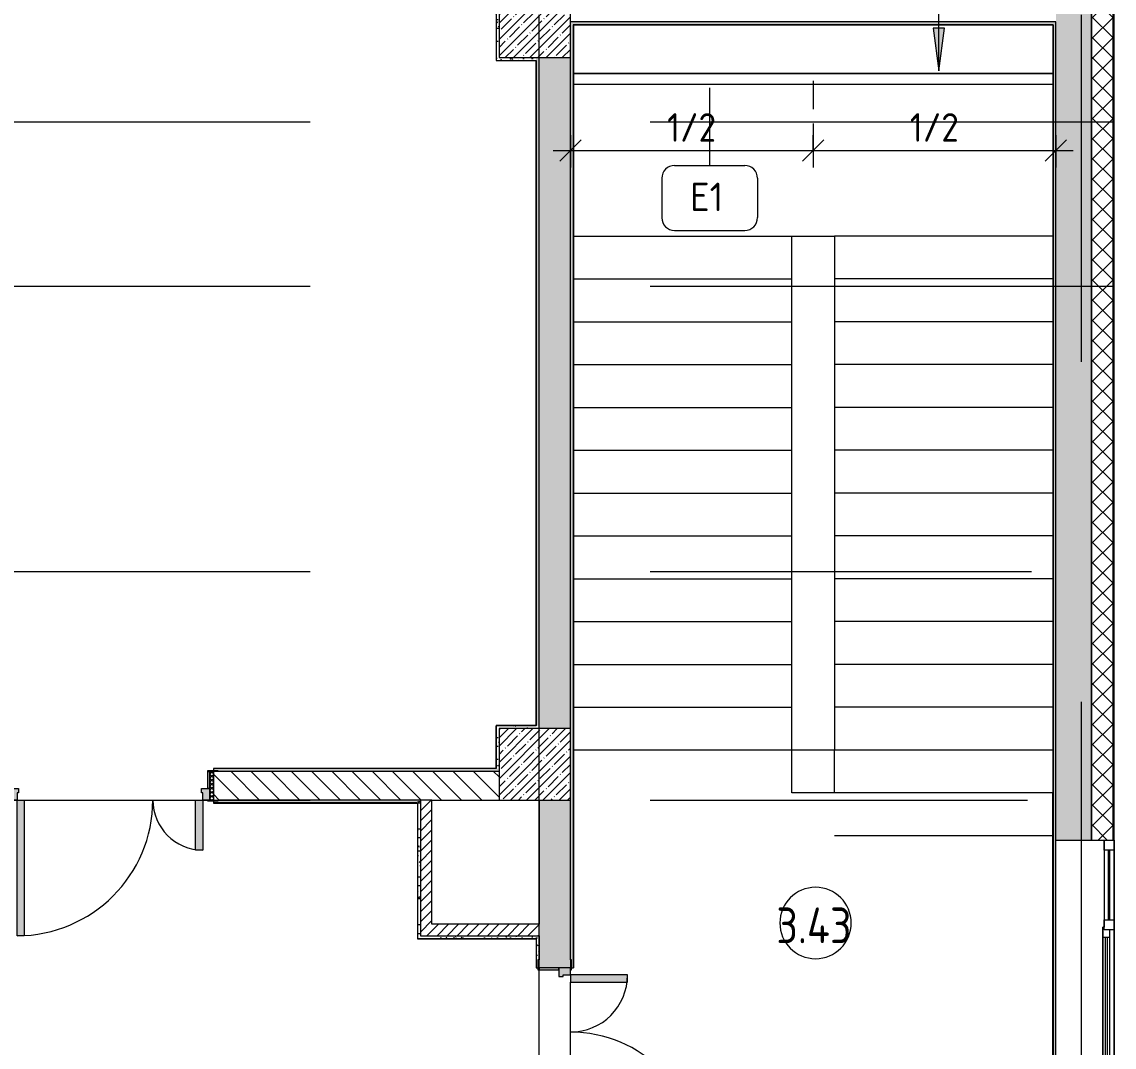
# Model space of a CAD drawing. Header units: millimetres. Extents: x -8624 to 200664, y -8553 to 29000.
# Drawn here: x 168184 to 175833, y 11669 to 18850 of the extents above; entities that cross this region are included whole.
import ezdxf

# ---------------------------------------------------------------- set-up
doc = ezdxf.new("R2010")
doc.units = ezdxf.units.MM
doc.linetypes.add('ADSK_Штрих_ш2 п1', pattern=[300, 200, -100])
doc.linetypes.add('Осевая', pattern=[15875, 3175, -2381.25, 7937.5, -2381.25])
for name, color, linetype, lineweight in [('A-ANNO-DIMS', 7, 'Continuous', 9), ('A-ANNO-DIMS-100', 7, 'Continuous', 9), ('A-AREA-IDEN', 7, 'Continuous', 9), ('A-DETL-2', 7, 'ADSK_Штрих_ш2 п1', 9), ('A-GLAZ-2', 7, 'Continuous', 9), ('A-WALL-1', 7, 'Continuous', 9), ('A-WALL-4', 7, 'Continuous', 13), ('G-ANNO-TEXT', 7, 'Continuous', 9), ('I-WALL-5', 7, 'Continuous', 9), ('S-COLS-2', 7, 'Continuous', 9), ('S-STRS-2', 7, 'Continuous', 9), ('Марки для знаков', 7, 'Continuous', 9), ('Оси', 7, 'Continuous', 9), ('Оси-2', 7, 'Осевая', 9)]:
    doc.layers.add(name, color=color, linetype=linetype, lineweight=lineweight)
for name, color, linetype, lineweight, true_color in [('A-DOOR-5', 7, 'Continuous', 9, 0xaaaaaa), ('A-DOOR-6', 7, 'Continuous', 9, 0xe2e2e2), ('A-DOOR-FRAM-4', 7, 'Continuous', 9, 0xe2e2e2), ('A-DOOR-FRAM-5', 7, 'Continuous', 9, 0xaaaaaa), ('A-FLOR-3', 7, 'Continuous', 9, 0xaaaaaa), ('I-WALL-7', 9, 'Continuous', 9, 0x808080)]:
    doc.layers.add(name, color=color, linetype=linetype, lineweight=lineweight, true_color=true_color)
doc.styles.add('GOST Common', font='GOST_Common.ttf', dxfattribs={"width": 0.9, "height": 250})
doc.styles.add('GOST Common_2', font='GOST_Common.ttf', dxfattribs={"height": 200})
doc.styles.add('ISOCPEUR_1', font='isocpeur.ttf', dxfattribs={"width": 0.9, "height": 200})
doc.dimstyles.new('ISO-2_0_0_9К_Средний_округл2', dxfattribs={"dimscale": 304.8, "dimtxt": 199.196235, "dimasz": 0.492126, "dimexe": 0.393701, "dimexo": 0, "dimgap": 0, "dimtad": 1, "dimdec": 0, "dimrnd": 10, "dimzin": 0, "dimdsep": 46, "dimtxsty": 'ISOCPEUR_1', "dimblk1": 'OBLIQUE', "dimblk2": 'OBLIQUE', "dimsah": 1, "dimcen": 0.09, "dimdle": 0.393701, "dimazin": 0, "dimtfac": 1, "dimtdec": 4, "dimtix": 1, "dimtmove": 0, "dimatfit": 3, "dimfxl": 1, "dimtvp": 1, "dimtolj": 1, "dimtzin": 0, "dimarcsym": 2})
pattern_1 = [(45, (50595.26, 0), (-57.024626, 57.024626), []), (45, (50652.28, 0), (-57.024626, 57.024626), [100.806, -20.161, 3.353, -16.808])]
pattern_2 = [(45, (50595.26, 0), (-35.35534, 35.35534), [])]
pattern_3 = [(0, (50595.258, 0), (121.92, 30.48), [10.058, -81.382, 10.058, -81.382, -487.68]), (0, (50595.258, 0), (121.92, 30.48), [-182.88, 10.058, -172.822, 10.058, -81.382, -213.36]), (0, (50595.258, 0), (121.92, 30.48), [-457.2, 10.058, -50.902, 10.058, -142.342]), (120, (50640.978, 15.24), (-87.356454, 90.345817), [10.058, -81.382, 10.058, -81.382, -487.68]), (120, (50640.978, 15.24), (-87.356454, 90.345817), [-182.88, 10.058, -172.822, 10.058, -81.382, -213.36]), (120, (50640.978, 15.24), (-87.356454, 90.345817), [-457.2, 10.058, -50.902, 10.058, -142.342]), (240, (50656.218, 76.2), (-34.563546, -120.825817), [10.058, -81.382, 10.058, -81.382, -487.68]), (240, (50656.218, 76.2), (-34.563546, -120.825817), [-182.88, 10.058, -172.822, 10.058, -81.382, -213.36]), (240, (50656.218, 76.2), (-34.563546, -120.825817), [-457.2, 10.058, -50.902, 10.058, -142.342])]

# ---------------------------------------------------------------- blocks, each defined once
blk = doc.blocks.new('110_Дверь_СКБ_2Ст - Д-1_л_Лестничная клетка EIS60 2-32142534-План зашивки приборов отопления в осях 3 этажа 23-33')
at = {"layer": 'A-DOOR-6'}
for points in [[(612.5, 110), (662.5, 110), (662.5, 1010), (612.5, 1010)], [(-587.5, 110), (-587.5, 510), (-637.5, 510), (-637.5, 110)], [(712.5, -110), (712.5, 30), (697.5, 30), (697.5, -110)]]:
    blk.add_hatch(color=256, dxfattribs=at).paths.add_polyline_path(points)
h = blk.add_hatch(color=256, dxfattribs=at)
h.paths.add_polyline_path([(712.5, 30), (712.5, 110), (662.5, 110), (662.5, 60), (652.5, 60), (652.5, 30)])
h.paths.add_polyline_path([(-627.5, 30), (-627.5, 60), (-637.5, 60), (-637.5, 110), (-687.5, 110), (-687.5, 30)])
at = {"layer": 'A-DOOR-FRAM-4'}
for points in [[(-672.5, 110), (-672.5, 118), (-742.5, 118), (-742.5, 110)], [(767.5, 110), (767.5, 118), (697.5, 118), (697.5, 110)], [(-672.5, -110), (-672.5, 30), (-687.5, 30), (-687.5, -110)], [(-672.5, -118), (-672.5, -110), (-742.5, -110), (-742.5, -118)], [(767.5, -118), (767.5, -110), (697.5, -110), (697.5, -118)]]:
    blk.add_hatch(color=256, dxfattribs=at).paths.add_polyline_path(points)
at = {"layer": 'A-DOOR-5'}
for p, q in [((662.5, 1010), (612.5, 1010)), ((612.5, 1010), (612.5, 110)), ((662.5, 110), (662.5, 1010)), ((-637.5, 510), (-637.5, 110)), ((-587.5, 510), (-637.5, 510)), ((-587.5, 110), (-587.5, 510)), ((-637.5, 110), (-587.5, 110)), ((612.5, 110), (662.5, 110))]:
    blk.add_line(p, q, dxfattribs=at)
for centre, radius, start, end in [((662.5, 110), 900, 90, 180), ((-637.5, 110), 400, 360, 90)]:
    blk.add_arc(centre, radius, start, end, dxfattribs=at)
at = {"layer": 'A-DOOR-FRAM-5'}
for p, q in [((-672.5, 118), (-742.5, 118)), ((-742.5, 118), (-742.5, 110)), ((-742.5, 110), (-672.5, 110)), ((-637.5, 110), (-687.5, 110)), ((-687.5, 110), (-687.5, 30)), ((-672.5, 110), (-672.5, 118)), ((-637.5, 60), (-637.5, 110)), ((662.5, 110), (662.5, 60)), ((712.5, 110), (662.5, 110)), ((767.5, 118), (697.5, 118)), ((697.5, 118), (697.5, 110)), ((697.5, 110), (767.5, 110)), ((712.5, 30), (712.5, 110)), ((767.5, 110), (767.5, 118)), ((-687.5, 30), (-627.5, 30)), ((-672.5, 30), (-687.5, 30)), ((-687.5, 30), (-687.5, -110)), ((-672.5, -110), (-672.5, 30)), ((-627.5, 60), (-637.5, 60)), ((-627.5, 30), (-627.5, 60)), ((662.5, 60), (652.5, 60)), ((652.5, 60), (652.5, 30)), ((652.5, 30), (712.5, 30)), ((712.5, 30), (697.5, 30)), ((697.5, 30), (697.5, -110)), ((712.5, -110), (712.5, 30)), ((-672.5, -110), (-742.5, -110)), ((-742.5, -110), (-742.5, -118)), ((-742.5, -118), (-672.5, -118)), ((-687.5, -110), (-672.5, -110)), ((-672.5, -118), (-672.5, -110)), ((697.5, -110), (712.5, -110)), ((767.5, -110), (697.5, -110)), ((697.5, -110), (697.5, -118)), ((697.5, -118), (767.5, -118)), ((767.5, -118), (767.5, -110))]:
    blk.add_line(p, q, dxfattribs=at)
blk = doc.blocks.new('120_Окно_СКБ_2Ст_Фрамуга сверху - 120_Окно_СКБ_2Ст_2300х2500_h_ ДОО 2-24160916-План зашивки приборов отопления в осях 3 этажа 23-33')
at = {"layer": 'A-GLAZ-2'}
for p, q in [((-1150, 13), (-1150, 83)), ((-1150, 83), (-1080, 83)), ((1150, 83), (-1150, 83)), ((-1080, 83), (-1080, 13)), ((-1080, 83), (1080, 83)), ((-590, 13), (-590, 83)), ((-590, 83), (-520, 83)), ((-520, 83), (-520, 13)), ((1080, 13), (1080, 83)), ((1080, 83), (1150, 83)), ((1150, 83), (1150, 13)), ((-1080, 13), (-1150, 13)), ((-1150, 13), (-540, 13)), ((-590, 53), (-1080, 53)), ((-590, 43), (-1080, 43)), ((-1080, 13), (-540, 13)), ((-520, 13), (-590, 13)), ((-520, 13), (-540, 13)), ((-540, 13), (-540, 3)), ((-540, 3), (1100, 3)), ((1100, 3), (-540, 3)), ((1080, 53), (-520, 53)), ((-520, 53), (-520, 13)), ((-470, 3), (-470, 53)), ((-470, 33), (1030, 33)), ((1030, 23), (-470, 23)), ((1030, 3), (1030, 53)), ((1080, 13), (1080, 53)), ((1150, 13), (1080, 13)), ((1100, 13), (1080, 13)), ((1100, 13), (1150, 13)), ((1100, 3), (1100, 13))]:
    blk.add_line(p, q, dxfattribs=at)
blk = doc.blocks.new('BSC_Колонна _Прямоугольная - 500х500-22291386-План зашивки приборов отопления в осях 3 этажа 23-33')
at = {"layer": 'S-COLS-2'}
h = blk.add_hatch(dxfattribs=at)
h.set_pattern_fill('FP_135', color=256, style=0, pattern_type=2)
h.set_pattern_definition([(45, (-121180, -13650), (-57.024626, 57.024626), []), (45, (-121122.975, -13650), (-57.024626, 57.024626), [100.806, -20.161, 3.353, -16.808])])
h.paths.add_polyline_path([(-250, -250), (250, -250), (250, 250), (-250, 250), (-250, -149)])
for p, q in [((250, 250), (-250, 250)), ((-250, 250), (-250, -250)), ((250, -250), (250, 250)), ((-250, -250), (250, -250))]:
    blk.add_line(p, q, dxfattribs=at)
blk = doc.blocks.new('BSC_Колонна _Прямоугольная - 500х500-V186-План зашивки приборов отопления в осях 3 этажа 23-33')
at = {"layer": 'S-COLS-2'}
h = blk.add_hatch(dxfattribs=at)
h.set_pattern_fill('FP_138', color=256, style=0, pattern_type=2)
h.set_pattern_definition([(45, (-121180, -18850), (-57.024626, 57.024626), []), (45, (-121122.975, -18850), (-57.024626, 57.024626), [100.806, -20.161, 3.353, -16.808])])
h.paths.add_polyline_path([(-250, -250), (250, -250), (250, 250), (-250, 250), (-250, -157.8)])
for p, q in [((250, 250), (-250, 250)), ((-250, 250), (-250, -250)), ((250, -250), (250, 250)), ((-250, -250), (250, -250))]:
    blk.add_line(p, q, dxfattribs=at)
blk = doc.blocks.new('110_Дверь_СКБ_2Ст - Д-6_п__ ДОО_Дв_1450x2100h_Дверь из раздевальной в коридор-32358047-План зашивки приборов отопления в осях 3 этажа 23-33')
at = {"layer": 'A-DOOR-5'}
h = blk.add_hatch(dxfattribs=at)
h.set_pattern_fill('FP_117', color=256, style=0, pattern_type=2)
h.set_pattern_definition([(225, (1576.41, -164.685), (-14.14214, 14.14214), []), (135, (1576.41, -164.685), (14.14214, 14.14214), [])])
h.paths.add_polyline_path([(737.5, -100), (737.5, 100), (712.5, 100), (712.5, -100)])
at = {"layer": 'A-DOOR-6'}
h = blk.add_hatch(color=256, dxfattribs=at)
h.paths.add_polyline_path([(712.5, -100), (712.5, -20), (652.5, -20), (652.5, -50), (662.5, -50), (662.5, -100)])
h.paths.add_polyline_path([(-637.5, -100), (-637.5, -50), (-627.5, -50), (-627.5, -20), (-687.5, -20), (-687.5, -100)])
for points in [[(-587.5, -1050), (-587.5, -100), (-637.5, -100), (-637.5, -1050)], [(662.5, -450), (662.5, -100), (612.5, -100), (612.5, -450)]]:
    blk.add_hatch(color=256, dxfattribs=at).paths.add_polyline_path(points)
at = {"layer": 'A-DOOR-FRAM-4'}
for points in [[(-672.5, 100), (-672.5, 108), (-742.5, 108), (-742.5, 100)], [(-672.5, -20), (-672.5, 100), (-687.5, 100), (-687.5, -20)], [(767.5, 100), (767.5, 108), (697.5, 108), (697.5, 100)], [(712.5, -20), (712.5, 100), (697.5, 100), (697.5, -20)], [(-672.5, -108), (-672.5, -100), (-742.5, -100), (-742.5, -108)], [(767.5, -108), (767.5, -100), (697.5, -100), (697.5, -108)]]:
    blk.add_hatch(color=256, dxfattribs=at).paths.add_polyline_path(points)
at = {"layer": 'A-DOOR-FRAM-5'}
h = blk.add_hatch(dxfattribs=at)
h.set_pattern_fill('FP_118', color=256, style=0, pattern_type=2)
h.set_pattern_definition([(315, (-546.384, -164.685), (-14.1421, -14.1421), []), (225, (-546.384, -164.685), (-14.1421, 14.1421), [])])
h.paths.add_polyline_path([(-687.5, -100), (-687.5, 100), (-712.5, 100), (-712.5, -100)])
at = {"layer": 'A-DOOR-5'}
for p, q in [((-637.5, -100), (-587.5, -100)), ((-637.5, -1050), (-637.5, -100)), ((-587.5, -100), (-587.5, -1050)), ((612.5, -100), (662.5, -100)), ((612.5, -450), (612.5, -100)), ((662.5, -100), (662.5, -450)), ((662.5, -450), (612.5, -450)), ((-587.5, -1050), (-637.5, -1050))]:
    blk.add_line(p, q, dxfattribs=at)
for centre, radius, start, end in [((-637.5, -100), 950, 270, 360), ((662.5, -100), 350, 180, 270)]:
    blk.add_arc(centre, radius, start, end, dxfattribs=at)
at = {"layer": 'A-DOOR-FRAM-5'}
for p, q in [((-742.5, 108), (-672.5, 108)), ((-742.5, 100), (-742.5, 108)), ((-672.5, 100), (-742.5, 100)), ((-712.5, 100), (-687.5, 100)), ((-712.5, -100), (-712.5, 100)), ((-687.5, 100), (-687.5, -100)), ((-687.5, 100), (-672.5, 100)), ((-687.5, -20), (-687.5, 100)), ((-672.5, 108), (-672.5, 100)), ((-672.5, 100), (-672.5, -20)), ((697.5, 100), (697.5, 108)), ((697.5, 108), (767.5, 108)), ((697.5, -20), (697.5, 100)), ((697.5, 100), (712.5, 100)), ((767.5, 100), (697.5, 100)), ((712.5, -100), (712.5, 100)), ((712.5, 100), (737.5, 100)), ((712.5, 100), (712.5, -20)), ((737.5, 100), (737.5, -100)), ((767.5, 108), (767.5, 100)), ((-687.5, -20), (-627.5, -20)), ((-687.5, -100), (-687.5, -20)), ((-672.5, -20), (-687.5, -20)), ((-637.5, -50), (-637.5, -100)), ((-627.5, -50), (-637.5, -50)), ((-627.5, -20), (-627.5, -50)), ((652.5, -20), (712.5, -20)), ((652.5, -50), (652.5, -20)), ((662.5, -50), (652.5, -50)), ((662.5, -100), (662.5, -50)), ((712.5, -20), (697.5, -20)), ((712.5, -20), (712.5, -100)), ((-742.5, -100), (-672.5, -100)), ((-742.5, -108), (-742.5, -100)), ((-672.5, -108), (-742.5, -108)), ((-687.5, -100), (-712.5, -100)), ((-637.5, -100), (-687.5, -100)), ((-672.5, -100), (-672.5, -108)), ((712.5, -100), (662.5, -100)), ((697.5, -108), (697.5, -100)), ((697.5, -100), (767.5, -100)), ((767.5, -108), (697.5, -108)), ((737.5, -100), (712.5, -100)), ((767.5, -100), (767.5, -108))]:
    blk.add_line(p, q, dxfattribs=at)
blk = doc.blocks.new('Зашивка приборов отопления41 - Зашивка приборов отопления-33325756-План зашивки приборов отопления в осях 3 этажа 23-33')
at = {"layer": 'A-WALL-1'}
for p, q in [((121310.8, 18669.6), (124670.8, 18669.6)), ((124670.8, 18669.6), (121310.8, 18669.6)), ((121310.8, 18594.6), (124670.8, 18594.6))]:
    blk.add_line(p, q, dxfattribs=at)
blk = doc.blocks.new('Марка_Помещения - Номер-25198446-План зашивки приборов отопления в осях 3 этажа 23-33')
at = {"layer": 'A-AREA-IDEN'}
for start, end in [(360, 180), (180, 360)]:
    blk.add_arc((0, 0), 2.5, start, end, dxfattribs=at)
blk = doc.blocks.new('Марка_Знаки - В прямоуг_Наименование краткое-30718135-План зашивки приборов отопления в осях 3 этажа 23-33')
at = {"layer": 'Марки для знаков'}
for p, q in [((-2.455, 2.278), (2.455, 2.278)), ((-3.355, 1.378), (-3.355, -1.384)), ((3.355, 1.378), (3.355, -1.378)), ((-2.461, -2.278), (2.455, -2.278))]:
    blk.add_line(p, q, dxfattribs=at)
for centre, radius, start, end in [((-2.455, 1.378), 0.9, 90, 180), ((2.455, 1.378), 0.9, 0, 90), ((-2.461, -1.384), 0.893, 180, 270), ((2.455, -1.378), 0.9, 270, 0)]:
    blk.add_arc(centre, radius, start, end, dxfattribs=at)
blk = doc.blocks.new('DIMBLOCK31-План зашивки приборов отопления в осях 3 этажа 23-33')
at = {"layer": 'A-ANNO-DIMS-100'}
for p, q in [((172025.3, 18055.3), (172025.3, 17829.2)), ((172025.3, 17949.2), (172025.3, 18055.3)), ((173725.3, 18055.3), (173725.3, 17829.2)), ((173725.3, 17949.2), (173725.3, 18055.3)), ((171905.3, 17949.2), (173725.3, 17949.2))]:
    blk.add_line(p, q, dxfattribs=at)
at = {"layer": 'A-ANNO-DIMS-100', "lineweight": 20}
for p, q in [((172025.3, 17949.2), (172100.3, 18024.2)), ((173725.3, 17949.2), (173800.3, 18024.2)), ((172025.3, 17949.2), (171950.3, 17874.2)), ((173725.3, 17949.2), (173650.3, 17874.2))]:
    blk.add_line(p, q, dxfattribs=at)
at = {"layer": 'A-ANNO-DIMS-100', "color": 0, "insert": (172702.9, 18210.5), "char_height": 200, "width": 413.715, "attachment_point": 1, "line_spacing_factor": 1.149209, "style": 'ISOCPEUR_1'}
blk.add_mtext('1/2', dxfattribs=at)
blk = doc.blocks.new('_Oblique')
at = {"color": 0, "linetype": 'ByBlock', "lineweight": -2}
blk.add_line((-0.5, -0.5), (0.5, 0.5), dxfattribs=at)
blk = doc.blocks.new('DIMBLOCK32-План зашивки приборов отопления в осях 3 этажа 23-33')
at = {"layer": 'A-ANNO-DIMS-100'}
for p, q in [((173725.3, 18055.3), (173725.3, 17829.2)), ((173725.3, 17949.2), (173725.3, 18055.3)), ((175425.3, 18055.3), (175425.3, 17829.2)), ((175425.3, 17949.2), (175425.3, 18055.3)), ((173725.3, 17949.2), (175545.3, 17949.2))]:
    blk.add_line(p, q, dxfattribs=at)
at = {"layer": 'A-ANNO-DIMS-100', "lineweight": 20}
for p, q in [((173725.3, 17949.2), (173800.3, 18024.2)), ((175425.3, 17949.2), (175500.3, 18024.2)), ((173725.3, 17949.2), (173650.3, 17874.2)), ((175425.3, 17949.2), (175350.3, 17874.2))]:
    blk.add_line(p, q, dxfattribs=at)
at = {"layer": 'A-ANNO-DIMS-100', "color": 0, "insert": (174402.9, 18210.5), "char_height": 200, "width": 413.715, "attachment_point": 1, "line_spacing_factor": 1.149209, "style": 'ISOCPEUR_1'}
blk.add_mtext('1/2', dxfattribs=at)

msp = doc.modelspace()

# ---------------------------------------------------------------- hatches: boundary and pattern name
at = {"layer": 'A-WALL-1'}
h = msp.add_hatch(dxfattribs=at)
h.set_pattern_fill('FP_120', color=256, style=0, pattern_type=2)
h.set_pattern_definition([(45, (50595.26, 0), (-70.71068, 70.71068), []), (135, (50595.26, 0), (-70.71068, -70.71068), [])])
h.paths.add_polyline_path([(175675.3, -250), (175825.3, -250), (175825.3, 7700), (175675.3, 7700), (175675.3, -100)])
h.paths.add_polyline_path([(175675.3, 8900), (175825.3, 8900), (175825.3, 10820), (175675.3, 10820), (175675.3, 9175)])
h.paths.add_polyline_path([(175825.3, 13120), (175825.3, 21400), (175675.3, 21400), (175675.3, 13120)])
at = {"layer": 'G-ANNO-TEXT'}
msp.add_hatch(color=256, dxfattribs=at).paths.add_polyline_path([(174606.1, 18506.6), (174645.6, 18806.6), (174566.6, 18806.6)])
at = {"layer": 'I-WALL-5'}
h = msp.add_hatch(dxfattribs=at)
h.set_pattern_fill('FP_119', color=256, style=0, pattern_type=2)
h.set_pattern_definition(pattern_1)
h.paths.add_polyline_path([(175675.3, 10360), (175675.3, 10820), (175425.3, 10820), (175425.3, 10360), (175475.3, 10360)])
h.paths.add_polyline_path([(175675.3, 13120), (175675.3, 21400), (175425.3, 21400), (175425.3, 13120)])
h = msp.add_hatch(dxfattribs=at)
h.set_pattern_fill('FP_119', color=256, style=0, pattern_type=2)
h.set_pattern_definition(pattern_1)
h.paths.add_polyline_path([(171805.3, 10380), (172025.3, 10380), (172025.3, 10825), (171805.3, 10825), (171805.3, 10400)])
h.paths.add_polyline_path([(171945.3, 12225), (172025.3, 12225), (172025.3, 13400), (171805.3, 13400), (171805.3, 12225)])
h.paths.add_polyline_path([(171805.3, 13900), (172025.3, 13900), (172025.3, 18600), (171805.3, 18600), (171805.3, 13920)])
h.paths.add_polyline_path([(171805.3, 19100), (172025.3, 19100), (172025.3, 19110), (171805.3, 19110)])
h = msp.add_hatch(dxfattribs=at)
h.set_pattern_fill('FP_122', color=256, style=0, pattern_type=2)
h.set_pattern_definition([(135, (50595.26, 0), (-70.71068, -70.71068), [])])
h.paths.add_polyline_path([(171525.3, 13400), (171525.3, 13600), (169525.7, 13600), (169525.7, 13400), (171055.3, 13400)])
h.paths.add_polyline_path([(166695.3, 13400), (168075.7, 13400), (168075.7, 13600), (166695.3, 13600), (166695.3, 13501)])
h.paths.add_polyline_path([(166195.3, 13400), (166195.3, 13600), (161645.3, 13600), (161645.3, 13400), (165661.5, 13400)])
h.paths.add_polyline_path([(161145.3, 13400), (161145.3, 13600), (160365.3, 13600), (160365.3, 13400), (160568.8, 13400)])
h.paths.add_polyline_path([(158885.3, 13400), (158915.3, 13400), (158915.3, 13600), (153595.3, 13600), (153595.3, 13400), (158022.4, 13400)])
h.paths.add_polyline_path([(152145.3, 13400), (152145.3, 13600), (151695.3, 13600), (151695.3, 13400), (152115.3, 13400)])
h = msp.add_hatch(dxfattribs=at)
h.set_pattern_fill('FP_123', color=256, style=0, pattern_type=2)
h.set_pattern_definition(pattern_2)
h.paths.add_polyline_path([(171055.3, 12450), (171055.3, 13400), (170975.3, 13400), (170975.3, 12450)])
h = msp.add_hatch(dxfattribs=at)
h.set_pattern_fill('FP_123', color=256, style=0, pattern_type=2)
h.set_pattern_definition(pattern_2)
h.paths.add_polyline_path([(171805.3, 12450), (171805.3, 12530), (171055.3, 12530), (171055.3, 12450)])
at = {"layer": 'I-WALL-7'}
h = msp.add_hatch(dxfattribs=at)
h.set_pattern_fill('FP_139', color=256, style=0, pattern_type=2)
h.set_pattern_definition(pattern_3)
h.paths.add_polyline_path([(171505.3, 18600), (171525.3, 18600), (171525.3, 19120), (171505.3, 19120), (171505.3, 18692.2)])
h = msp.add_hatch(dxfattribs=at)
h.set_pattern_fill('FP_139', color=256, style=0, pattern_type=2)
h.set_pattern_definition(pattern_3)
h.paths.add_polyline_path([(175405.3, 18830), (175425.3, 18830), (175425.3, 18850), (172025.3, 18850), (172025.3, 18830), (175404.3, 18830)])
h = msp.add_hatch(dxfattribs=at)
h.set_pattern_fill('FP_139', color=256, style=0, pattern_type=2)
h.set_pattern_definition(pattern_3)
h.paths.add_polyline_path([(172025.3, 10600), (172045.3, 10600), (172045.3, 10825), (172033.3, 10825), (172033.3, 10770), (172025.3, 10770)])
h.paths.add_polyline_path([(172045.3, 12225), (172045.3, 18830), (172025.3, 18830), (172025.4, 12280), (172033.3, 12280), (172033.3, 12225)])
h = msp.add_hatch(dxfattribs=at)
h.set_pattern_fill('FP_139', color=256, style=0, pattern_type=2)
h.set_pattern_definition(pattern_3)
h.paths.add_polyline_path([(175405.3, 10620), (175425.3, 10620), (175425.3, 18830), (175405.3, 18830), (175405.3, 10905.4)])
h = msp.add_hatch(dxfattribs=at)
h.set_pattern_fill('FP_139', color=256, style=0, pattern_type=2)
h.set_pattern_definition(pattern_3)
h.paths.add_polyline_path([(171784.3, 18580), (171785.3, 18580), (171785.3, 18600), (171505.3, 18600), (171505.3, 18580), (171525.3, 18580)])
h = msp.add_hatch(dxfattribs=at)
h.set_pattern_fill('FP_139', color=256, style=0, pattern_type=2)
h.set_pattern_definition(pattern_3)
h.paths.add_polyline_path([(171785.3, 13920), (171805.3, 13920), (171805.3, 18600), (171785.3, 18600), (171785.3, 13921)])
h = msp.add_hatch(dxfattribs=at)
h.set_pattern_fill('FP_139', color=256, style=0, pattern_type=2)
h.set_pattern_definition(pattern_3)
h.paths.add_polyline_path([(171525.3, 13620), (171525.3, 13920), (171505.3, 13920), (171505.3, 13620)])
h = msp.add_hatch(dxfattribs=at)
h.set_pattern_fill('FP_139', color=256, style=0, pattern_type=2)
h.set_pattern_definition(pattern_3)
h.paths.add_polyline_path([(171525.3, 13900), (171805.3, 13900), (171805.3, 13920), (171525.3, 13920)])
h = msp.add_hatch(dxfattribs=at)
h.set_pattern_fill('FP_139', color=256, style=0, pattern_type=2)
h.set_pattern_definition(pattern_3)
h.paths.add_polyline_path([(171525.3, 13600), (171525.3, 13620), (169525.7, 13620), (169525.7, 13608), (169555.7, 13608), (169555.7, 13600), (170754.1, 13600)])
h.paths.add_polyline_path([(167895.7, 13600), (168045.7, 13600), (168045.7, 13608), (168075.7, 13608), (168075.7, 13620), (167895.7, 13620)])
h = msp.add_hatch(dxfattribs=at)
h.set_pattern_fill('FP_139', color=256, style=0, pattern_type=2)
h.set_pattern_definition(pattern_3)
h.paths.add_polyline_path([(170954.3, 13380), (170955.3, 13380), (170955.3, 13400), (169555.7, 13399.6), (169555.7, 13392), (169525.7, 13392), (169525.7, 13380), (170754.1, 13380)])
h.paths.add_polyline_path([(168045.7, 13380), (168075.7, 13380), (168075.7, 13392), (168045.7, 13392), (168045.7, 13400), (160395.3, 13400), (160395.3, 13392), (160365.3, 13392), (160365.3, 13380), (165661.5, 13380)])
h.paths.add_polyline_path([(158915.3, 13380), (158915.3, 13392), (158885.3, 13392), (158885.3, 13400), (153625.3, 13400), (153625.3, 13392), (153595.3, 13392), (153595.3, 13380), (158885.3, 13380)])
h.paths.add_polyline_path([(151225.3, 13380), (152145.3, 13380), (152145.3, 13392), (152115.3, 13392), (152115.3, 13400), (151225.3, 13400), (151225.3, 13392), (151195.3, 13392), (151195.3, 13380)])
h.paths.add_polyline_path([(150245.3, 13380), (150245.3, 13392), (150215.3, 13392), (150215.3, 13400), (149295.3, 13400), (149295.3, 13380), (150215.3, 13380)])
h = msp.add_hatch(dxfattribs=at)
h.set_pattern_fill('FP_139', color=256, style=0, pattern_type=2)
h.set_pattern_definition(pattern_3)
h.paths.add_polyline_path([(170955.3, 12450), (170975.3, 12450), (170975.3, 13400), (170955.3, 13400), (170955.3, 12635.8)])
h = msp.add_hatch(dxfattribs=at)
h.set_pattern_fill('FP_139', color=256, style=0, pattern_type=2)
h.set_pattern_definition(pattern_3)
h.paths.add_polyline_path([(171785.3, 12430), (171805.3, 12430), (171805.3, 12450), (170955.3, 12450), (170955.3, 12430), (171784.3, 12430)])
h = msp.add_hatch(dxfattribs=at)
h.set_pattern_fill('FP_139', color=256, style=0, pattern_type=2)
h.set_pattern_definition(pattern_3)
h.paths.add_polyline_path([(171797.3, 10620), (171805.3, 10620), (171805.3, 10770), (171797.3, 10770), (171797.3, 10825), (171785.3, 10825), (171785.3, 10620)])
h.paths.add_polyline_path([(171797.3, 12225), (171797.3, 12280), (171805.3, 12280), (171805.3, 12430), (171785.3, 12430), (171785.3, 12225)])

# ---------------------------------------------------------------- linework, layer by layer
at = {"layer": 'A-DETL-2'}
msp.add_line((173725.3, 18437.5), (173725.3, 17937.5), dxfattribs=at)
at = {"layer": 'A-FLOR-3'}
for p, q in [((173875.3, 13750), (172045.3, 13750)), ((173575.3, 13450), (173575.3, 13750)), ((173875.3, 13450), (173875.3, 13750)), ((168200.7, 13400), (169400.7, 13400)), ((175404.3, 13450), (173575.3, 13450)), ((175404.3, 10621), (175404.3, 13450)), ((172025.3, 10925), (172025.3, 12125))]:
    msp.add_line(p, q, dxfattribs=at)
at = {"layer": 'A-WALL-1'}
for p, q in [((175833.3, -258), (175833.3, 21558)), ((175675.3, 13120), (175833.3, 13120))]:
    msp.add_line(p, q, dxfattribs=at)
at = {"layer": 'A-WALL-4'}
for p, q in [((175825.3, 13120), (175825.3, 21550)), ((175828.3, 13120), (175828.3, 21553)), ((175675.3, 21400), (175675.3, 13120)), ((175675.3, 13120), (175675.3, 21400)), ((175405.3, 18830), (172045.3, 18830)), ((172045.3, 18830), (172045.3, 12225)), ((172046.3, 18829), (172045.3, 18829)), ((175404.3, 18829), (175404.3, 18830)), ((175425.3, 13120), (175425.3, 18850)), ((171805.3, 13900), (171805.3, 18600)), ((172025.3, 13900), (172025.3, 18600)), ((171785.3, 18580), (171784.3, 18580)), ((171785.3, 13920), (171785.3, 18580)), ((171505.3, 13620), (171505.3, 13920)), ((171785.3, 13920), (171525.3, 13920)), ((171505.3, 13620), (169525.7, 13620)), ((171525.3, 13600), (169555.7, 13600)), ((171055.3, 13400), (169555.7, 13400)), ((172025.3, 12280), (172025.3, 13400)), ((170955.3, 13380), (169525.7, 13380)), ((170955.3, 13380), (170955.3, 12450)), ((171805.3, 12450), (171805.3, 12530)), ((171785.3, 12430), (171784.3, 12430)), ((171785.3, 12430), (171785.3, 12225)), ((171805.3, 12430), (171805.3, 12280))]:
    msp.add_line(p, q, dxfattribs=at)
at = {"layer": 'G-ANNO-TEXT'}
for p, q in [((174606.1, 18506.6), (174606.1, 23381.2)), ((174645.6, 18806.6), (174566.6, 18806.6)), ((174566.6, 18806.6), (174606.1, 18506.6)), ((174606.1, 18506.6), (174645.6, 18806.6))]:
    msp.add_line(p, q, dxfattribs=at)
at = {"layer": 'I-WALL-5'}
for p, q in [((171504.3, 19121), (171504.3, 18579)), ((171505.3, 19120), (171505.3, 18580)), ((175425.3, 18850), (172025.3, 18850)), ((172046.3, 18829), (175404.3, 18829)), ((172046.3, 18829), (172046.3, 12225)), ((175404.3, 18829), (175404.3, 13450)), ((175405.3, 18830), (175405.3, 10620)), ((171504.3, 18579), (171784.3, 18579)), ((171505.3, 18580), (171784.3, 18580)), ((171784.3, 18579), (171784.3, 13921)), ((171504.3, 13921), (171504.3, 13621)), ((171784.3, 13921), (171504.3, 13921)), ((171525.3, 13920), (171505.3, 13920)), ((172045.3, 13820), (172046.3, 13820)), ((169525.7, 13621), (169525.7, 13608)), ((171504.3, 13621), (169525.7, 13621)), ((169525.7, 13392), (169525.7, 13379)), ((170975.3, 13400), (170975.3, 12450)), ((171055.3, 12530), (171055.3, 13400)), ((171055.3, 13400), (171525.3, 13400)), ((171805.3, 13400), (171805.3, 12530)), ((169525.7, 13379), (170954.3, 13379)), ((170954.3, 13379), (170954.3, 12429)), ((175404.3, 13150.9), (175405.3, 13150.9)), ((175425.3, 13120), (175675.3, 13120)), ((175425.3, 10620), (175425.3, 13120)), ((171805.3, 12530), (171055.3, 12530)), ((170954.3, 12429), (171784.3, 12429)), ((170955.3, 12450), (170955.3, 12430)), ((170955.3, 12430), (171784.3, 12430)), ((170975.3, 12450), (171805.3, 12450)), ((171784.3, 12429), (171784.3, 12225)), ((171805.3, 12450), (171805.3, 12430)), ((171784.3, 12225), (171797.3, 12225)), ((172033.3, 12225), (172046.3, 12225))]:
    msp.add_line(p, q, dxfattribs=at)
at = {"layer": 'S-STRS-2'}
for p, q in [((172045.3, 17350), (173575.3, 17350)), ((172045.3, 17350), (173575.3, 17350)), ((173575.3, 17350), (173875.3, 17350)), ((173575.3, 17050), (173575.3, 17350)), ((175405.3, 17350), (173875.3, 17350)), ((173875.3, 17350), (173875.3, 17050)), ((175405.3, 17350), (173875.3, 17350)), ((172045.3, 17050), (173575.3, 17050)), ((172045.3, 17050), (173575.3, 17050)), ((173575.3, 16750), (173575.3, 17050)), ((173875.3, 17050), (173875.3, 16750)), ((175405.3, 17050), (173875.3, 17050)), ((175405.3, 17050), (173875.3, 17050)), ((172045.3, 16750), (173575.3, 16750)), ((172045.3, 16750), (173575.3, 16750)), ((173575.3, 16450), (173575.3, 16750)), ((173875.3, 16750), (173875.3, 16450)), ((175405.3, 16750), (173875.3, 16750)), ((175405.3, 16750), (173875.3, 16750)), ((172045.3, 16450), (173575.3, 16450)), ((172045.3, 16450), (173575.3, 16450)), ((173575.3, 16150), (173575.3, 16450)), ((173875.3, 16450), (173875.3, 16150)), ((175405.3, 16450), (173875.3, 16450)), ((175405.3, 16450), (173875.3, 16450)), ((172045.3, 16150), (173575.3, 16150)), ((172045.3, 16150), (173575.3, 16150)), ((173575.3, 15850), (173575.3, 16150)), ((173875.3, 16150), (173875.3, 15850)), ((175405.3, 16150), (173875.3, 16150)), ((175405.3, 16150), (173875.3, 16150)), ((172045.3, 15850), (173575.3, 15850)), ((172045.3, 15850), (173575.3, 15850)), ((173575.3, 15550), (173575.3, 15850)), ((173875.3, 15850), (173875.3, 15550)), ((175405.3, 15850), (173875.3, 15850)), ((175405.3, 15850), (173875.3, 15850)), ((172045.3, 15550), (173575.3, 15550)), ((172045.3, 15550), (173575.3, 15550)), ((173575.3, 15250), (173575.3, 15550)), ((173875.3, 15550), (173875.3, 15250)), ((175405.3, 15550), (173875.3, 15550)), ((175405.3, 15550), (173875.3, 15550)), ((172045.3, 15250), (173575.3, 15250)), ((172045.3, 15250), (173575.3, 15250)), ((173575.3, 14950), (173575.3, 15250)), ((173875.3, 15250), (173875.3, 14950)), ((175405.3, 15250), (173875.3, 15250)), ((175405.3, 15250), (173875.3, 15250)), ((172045.3, 14950), (173575.3, 14950)), ((172045.3, 14950), (173575.3, 14950)), ((173575.3, 14650), (173575.3, 14950)), ((173875.3, 14950), (173875.3, 14650)), ((175405.3, 14950), (173875.3, 14950)), ((175405.3, 14950), (173875.3, 14950)), ((172045.3, 14650), (173575.3, 14650)), ((172045.3, 14650), (173575.3, 14650)), ((173575.3, 14350), (173575.3, 14650)), ((173875.3, 14650), (173875.3, 14350)), ((175405.3, 14650), (173875.3, 14650)), ((175405.3, 14650), (173875.3, 14650)), ((172045.3, 14350), (173575.3, 14350)), ((172045.3, 14350), (173575.3, 14350)), ((173575.3, 14050), (173575.3, 14350)), ((173875.3, 14350), (173875.3, 14050)), ((175405.3, 14350), (173875.3, 14350)), ((175405.3, 14350), (173875.3, 14350)), ((172045.3, 14050), (173575.3, 14050)), ((172045.3, 14050), (173575.3, 14050)), ((173575.3, 13750), (173575.3, 14050)), ((173875.3, 14050), (173875.3, 13750)), ((175405.3, 14050), (173875.3, 14050)), ((175405.3, 14050), (173875.3, 14050)), ((175405.3, 13750), (173875.3, 13750)), ((175405.3, 13750), (173875.3, 13750)), ((175405.3, 13150), (173875.3, 13150))]:
    msp.add_line(p, q, dxfattribs=at)
at = {"layer": 'Марки для знаков'}
msp.add_line((173000.5, 18387.6), (173000.5, 17844.6), dxfattribs=at)
at = {"layer": 'Оси'}
for p, q in [((173325.3, 18150), (175825.3, 18150)), ((173325.3, 17000), (175825.3, 17000)), ((172755.3, 15000), (175255.3, 15000)), ((172725.3, 13400), (175225.3, 13400))]:
    msp.add_line(p, q, dxfattribs=at)
at = {"layer": 'Оси-2'}
for p, q in [((171805.3, 593.7), (171805.3, 18900)), ((175605.3, 593.7), (175605.3, 18900)), ((135277, 18150), (173325.3, 18150)), ((135277, 17000), (173325.3, 17000)), ((135277, 15000), (172755.3, 15000)), ((135277, 13400), (172725.3, 13400))]:
    msp.add_line(p, q, dxfattribs=at)

# ---------------------------------------------------------------- block references
at = {"layer": 'A-AREA-IDEN', "xscale": 99.99999999999993, "yscale": 99.99999999999993, "zscale": 99.99999999999993}
msp.add_blockref('Марка_Помещения - Номер-25198446-План зашивки приборов отопления в осях 3 этажа 23-33', (173742.1, 12539), dxfattribs=at)
at = {"layer": 'A-DOOR-5'}
msp.add_blockref('110_Дверь_СКБ_2Ст - Д-6_п__ ДОО_Дв_1450x2100h_Дверь из раздевальной в коридор-32358047-План зашивки приборов отопления в осях 3 этажа 23-33', (168788.2, 13500), dxfattribs=at)
at = {"layer": 'A-DOOR-5', "rotation": 269.9999999999998}
msp.add_blockref('110_Дверь_СКБ_2Ст - Д-1_л_Лестничная клетка EIS60 2-32142534-План зашивки приборов отопления в осях 3 этажа 23-33', (171915.3, 11537.5), dxfattribs=at)
at = {"layer": 'A-GLAZ-2', "rotation": 269.9999999999999}
msp.add_blockref('120_Окно_СКБ_2Ст_Фрамуга сверху - 120_Окно_СКБ_2Ст_2300х2500_h_ ДОО 2-24160916-План зашивки приборов отопления в осях 3 этажа 23-33', (175750.3, 11970), dxfattribs=at)
at = {"layer": 'A-WALL-1'}
msp.add_blockref('Зашивка приборов отопления41 - Зашивка приборов отопления-33325756-План зашивки приборов отопления в осях 3 этажа 23-33', (50734.4, -182.1), dxfattribs=at)
at = {"layer": 'S-COLS-2'}
for name, p in [('BSC_Колонна _Прямоугольная - 500х500-V186-План зашивки приборов отопления в осях 3 этажа 23-33', (171775.3, 18850)), ('BSC_Колонна _Прямоугольная - 500х500-22291386-План зашивки приборов отопления в осях 3 этажа 23-33', (171775.3, 13650))]:
    msp.add_blockref(name, p, dxfattribs=at)
at = {"layer": 'Марки для знаков', "xscale": 99.99999999999993, "yscale": 99.99999999999993, "zscale": 99.99999999999993}
msp.add_blockref('Марка_Знаки - В прямоуг_Наименование краткое-30718135-План зашивки приборов отопления в осях 3 этажа 23-33', (173000.5, 17616.8), dxfattribs=at)

# ---------------------------------------------------------------- texts
at = {"layer": 'A-AREA-IDEN', "insert": (173467.4, 12647.5), "char_height": 250, "width": 685.443, "attachment_point": 1, "style": 'GOST Common'}
msp.add_mtext('3.43', dxfattribs=at)
at = {"layer": 'Марки для знаков', "insert": (172863.5, 17723.9), "char_height": 200, "width": 296.624, "attachment_point": 1, "style": 'GOST Common_2'}
msp.add_mtext('E1', dxfattribs=at)

# ---------------------------------------------------------------- dimensions: what is measured, and where the dimension line sits
at = {"layer": 'A-ANNO-DIMS'}
for base, p1, p2, picture, middle in [((173725.3, 17949.2), (172025.3, 18055.3), (173725.3, 18055.3), 'DIMBLOCK31-План зашивки приборов отопления в осях 3 этажа 23-33', (172875.3, 18049.2)), ((175425.3, 17949.2), (173725.3, 18055.3), (175425.3, 18055.3), 'DIMBLOCK32-План зашивки приборов отопления в осях 3 этажа 23-33', (174575.3, 18049.2))]:
    dim = msp.add_linear_dim(base=base, p1=p1, p2=p2, text='1/2', dimstyle='ISO-2_0_0_9К_Средний_округл2', override={"dimpost": '<>', "dimfxl": 1700}, dxfattribs=at)
    dim.commit()
    dim.dimension.update_dxf_attribs({"geometry": picture, "text_midpoint": middle})

doc.saveas('drawing.dxf')
